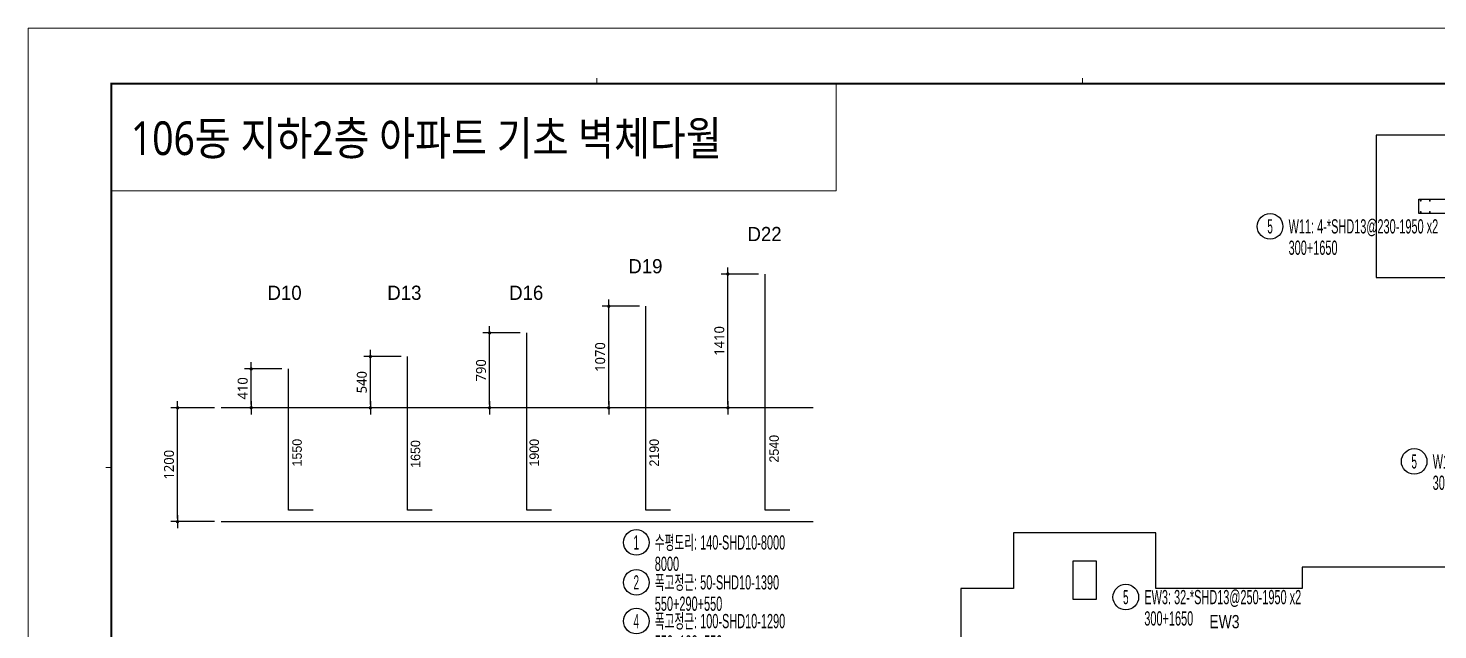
# Model space of a CAD drawing. Header units: millimetres. Extents: x 262481 to 2519995, y -394348 to 364571.
# Drawn here: x 418421 to 448145, y -329092 to -316410 of the extents above; entities that cross this region are included whole.
import ezdxf
from ezdxf.enums import TextEntityAlignment as Align

# ---------------------------------------------------------------- set-up
doc = ezdxf.new("R2010")
doc.units = ezdxf.units.MM
doc.header["$LTSCALE"] = 65
doc.layers.get('Defpoints').update_dxf_attribs({"color": 145})
for name, color, linetype in [('00-DM', 7, 'Continuous'), ('BARR', 1, 'Continuous'), ('COMM', 2, 'Continuous'), ('DIM', 7, 'Continuous'), ('NAME-W', 4, 'Continuous'), ('RP_TAG', 7, 'Continuous'), ('W1', 11, 'Continuous'), ('XREBAR', 1, 'Continuous')]:
    doc.layers.add(name, color=color, linetype=linetype)
doc.layers.add('XTITLE', color=22, linetype='Continuous', lineweight=0)
doc.layers.add('벽부호', color=3, linetype='Continuous', lineweight=0)
doc.styles.add('APT-지하층평면$0$돋움', font='Dotum.ttf', dxfattribs={"width": 0.9, "bigfont": 'whgtxt.shx'})
doc.styles.add('RPWK1', font='arial.ttf', dxfattribs={"bigfont": 'whgtxt.shx'})
doc.styles.add('돋움', font='malgun.ttf')
doc.styles.add('돋음', font='Dotum.ttf')
doc.dimstyles.new('대치수-400', dxfattribs={"dimscale": 400, "dimtxt": 3, "dimasz": 1, "dimexe": 2, "dimexo": 2, "dimgap": 1, "dimtad": 1, "dimdec": 0, "dimdsep": 46, "dimtxsty": 'APT-지하층평면$0$돋움', "dimblk": 'APT-지하층평면$0$DOT', "dimcen": 0, "dimdle": 2, "dimclrd": 256, "dimclre": 256, "dimclrt": 3, "dimadec": 0, "dimazin": 2, "dimtfac": 1, "dimtdec": 0, "dimtix": 1, "dimtmove": 2, "dimatfit": 3, "dimldrblk": 'APT-지하층평면$0$DOT', "dimfxl": 0, "dimtvp": 1, "dimtolj": 1, "dimtzin": 0, "dimlwd": -1, "dimlwe": -1, "dimarcsym": 0})

# ---------------------------------------------------------------- blocks, each defined once
blk = doc.blocks.new('dhs_sheet2e')
at = {"color": 7}
for p, q in [((20500.6, 57331.7), (20500.6, 57531.5)), ((38004.8, 57331.7), (38004.8, 57531.5)), ((2996.4, 43498.2), (2796.7, 43498.2))]:
    blk.add_line(p, q, dxfattribs=at)
blk.add_lwpolyline([(84000, 0), (84000, 59329.4), (0, 59329.4), (0, 0)], close=True, dxfattribs=at)
at = {"color": 30, "const_width": 64.9}
blk.add_lwpolyline([(81003.6, 57331.7), (2996.4, 57331.7), (2996.4, 1997.6), (81003.6, 1997.6)], close=True, dxfattribs=at)
blk = doc.blocks.new('ASGARAE')
at = {"color": 255, "xscale": 0.75, "yscale": 0.75, "zscale": 0.75}
blk.add_blockref('dhs_sheet2e', (0, -44497), dxfattribs=at)
blk = doc.blocks.new('ZBZDBSTH')
at = {"color": 8, "linetype": 'ByBlock'}
for points in [[(17830, 24325), (5265, 24325), (5265, 21325), (7055, 21325)], [(7055, 15220), (3705, 15220), (3705, 14770), (620, 14770), (620, 15945), (-2380, 15945), (-2380, 14770), (-3495, 14770), (-3495, 5045)]]:
    blk.add_lwpolyline(points, dxfattribs=at)
at = {"layer": 'DIM', "color": 5}
for p, q in [((6165, 22975), (6820, 22975)), ((6165, 22675), (6165, 22975)), ((7655, 22675), (6165, 22675)), ((-630, 15345), (-1130, 15345)), ((-1130, 15345), (-1130, 14545)), ((-630, 14545), (-630, 15345)), ((-1130, 14545), (-630, 14545))]:
    blk.add_line(p, q, dxfattribs=at)
blk = doc.blocks.new('APT-지하층평면$0$DOT')
at = {"color": 0}
blk.add_line((-2, 0), (2, 0), dxfattribs=at)
at = {"color": 0, "linetype": 'ByBlock', "const_width": 0.5}
blk.add_lwpolyline([(-0.25, 0, 1), (0.25, 0, 1)], format="xyb", close=True, dxfattribs=at)
blk = doc.blocks.new('*D266')
at = {"layer": '00-DM', "transparency": 16777216}
for p, q in [((424385, -386376), (423992, -386376)), ((424062, -387131), (424062, -386411)), ((424385, -387166), (423992, -387166))]:
    blk.add_line(p, q, dxfattribs=at)
at = {"layer": 'Defpoints', "color": 0, "transparency": 16777216}
for p in [(424062, -386376), (424455, -386376), (424455, -387166)]:
    blk.add_point(p, dxfattribs=at)
at = {"layer": '00-DM', "transparency": 16777216, "xscale": 35, "yscale": 35, "zscale": 35}
for p, rotation in [((424062, -386376), 90), ((424062, -387166), 270)]:
    blk.add_blockref('APT-지하층평면$0$DOT', p, dxfattribs=dict(at, rotation=rotation))
at = {"layer": '00-DM', "color": 3, "transparency": 16777216, "insert": (423973, -386771), "char_height": 105, "attachment_point": 5, "rotation": 90, "style": '돋움'}
blk.add_mtext('\\A1;790', dxfattribs=at)
blk = doc.blocks.new('*D267')
at = {"layer": '00-DM', "transparency": 16777216}
for p, q in [((423129, -386626), (422736, -386626)), ((422806, -387131), (422806, -386661)), ((423129, -387166), (422736, -387166))]:
    blk.add_line(p, q, dxfattribs=at)
at = {"layer": 'Defpoints', "color": 0, "transparency": 16777216}
for p in [(422806, -386626), (423199, -386626), (423199, -387166)]:
    blk.add_point(p, dxfattribs=at)
at = {"layer": '00-DM', "transparency": 16777216, "xscale": 35, "yscale": 35, "zscale": 35}
for p, rotation in [((422806, -386626), 90), ((422806, -387166), 270)]:
    blk.add_blockref('APT-지하층평면$0$DOT', p, dxfattribs=dict(at, rotation=rotation))
at = {"layer": '00-DM', "color": 3, "transparency": 16777216, "insert": (422716, -386896), "char_height": 105, "attachment_point": 5, "rotation": 90, "style": '돋움'}
blk.add_mtext('\\A1;540', dxfattribs=at)
blk = doc.blocks.new('*D268')
at = {"layer": '00-DM', "transparency": 16777216}
for p, q in [((421872, -386756), (421479, -386756)), ((421549, -387131), (421549, -386791)), ((421872, -387166), (421479, -387166))]:
    blk.add_line(p, q, dxfattribs=at)
at = {"layer": 'Defpoints', "color": 0, "transparency": 16777216}
for p in [(421549, -386756), (421942, -386756), (421942, -387166)]:
    blk.add_point(p, dxfattribs=at)
at = {"layer": '00-DM', "transparency": 16777216, "xscale": 35, "yscale": 35, "zscale": 35}
for p, rotation in [((421549, -386756), 90), ((421549, -387166), 270)]:
    blk.add_blockref('APT-지하층평면$0$DOT', p, dxfattribs=dict(at, rotation=rotation))
at = {"layer": '00-DM', "color": 3, "transparency": 16777216, "insert": (421460, -386961), "char_height": 105, "attachment_point": 5, "rotation": 90, "style": '돋움'}
blk.add_mtext('\\A1;410', dxfattribs=at)
blk = doc.blocks.new('*D269')
at = {"layer": '00-DM', "transparency": 16777216}
for p, q in [((421161, -387166), (420703, -387166)), ((420773, -388331), (420773, -387201)), ((421161, -388366), (420703, -388366))]:
    blk.add_line(p, q, dxfattribs=at)
at = {"layer": 'Defpoints', "color": 0, "transparency": 16777216}
for p in [(420773, -387166), (421231, -387166), (421231, -388366)]:
    blk.add_point(p, dxfattribs=at)
at = {"layer": '00-DM', "transparency": 16777216, "xscale": 35, "yscale": 35, "zscale": 35}
for p, rotation in [((420773, -387166), 90), ((420773, -388366), 270)]:
    blk.add_blockref('APT-지하층평면$0$DOT', p, dxfattribs=dict(at, rotation=rotation))
at = {"layer": '00-DM', "color": 3, "transparency": 16777216, "insert": (420683, -387766), "char_height": 105, "attachment_point": 5, "rotation": 90, "style": '돋움'}
blk.add_mtext('\\A1;1200', dxfattribs=at)
blk = doc.blocks.new('*D270')
at = {"layer": '00-DM', "transparency": 16777216}
for p, q in [((425642, -386096), (425249, -386096)), ((425319, -387131), (425319, -386131)), ((425642, -387166), (425249, -387166))]:
    blk.add_line(p, q, dxfattribs=at)
at = {"layer": 'Defpoints', "color": 0, "transparency": 16777216}
for p in [(425319, -386096), (425712, -386096), (425712, -387166)]:
    blk.add_point(p, dxfattribs=at)
at = {"layer": '00-DM', "transparency": 16777216, "xscale": 35, "yscale": 35, "zscale": 35}
for p, rotation in [((425319, -386096), 90), ((425319, -387166), 270)]:
    blk.add_blockref('APT-지하층평면$0$DOT', p, dxfattribs=dict(at, rotation=rotation))
at = {"layer": '00-DM', "color": 3, "transparency": 16777216, "insert": (425229, -386631), "char_height": 105, "attachment_point": 5, "rotation": 90, "style": '돋움'}
blk.add_mtext('\\A1;1070', dxfattribs=at)
blk = doc.blocks.new('*D271')
at = {"layer": '00-DM', "transparency": 16777216}
for p, q in [((426898, -385756), (426505, -385756)), ((426575, -387131), (426575, -385791)), ((426898, -387166), (426505, -387166))]:
    blk.add_line(p, q, dxfattribs=at)
at = {"layer": 'Defpoints', "color": 0, "transparency": 16777216}
for p in [(426575, -385756), (426968, -385756), (426968, -387166)]:
    blk.add_point(p, dxfattribs=at)
at = {"layer": '00-DM', "transparency": 16777216, "xscale": 35, "yscale": 35, "zscale": 35}
for p, rotation in [((426575, -385756), 90), ((426575, -387166), 270)]:
    blk.add_blockref('APT-지하층평면$0$DOT', p, dxfattribs=dict(at, rotation=rotation))
at = {"layer": '00-DM', "color": 3, "transparency": 16777216, "insert": (426485, -386461), "char_height": 105, "attachment_point": 5, "rotation": 90, "style": '돋움'}
blk.add_mtext('\\A1;1410', dxfattribs=at)
blk = doc.blocks.new('*U2007', base_point=(430975, -327251))
at = {"layer": 'RP_TAG', "color": 0, "linetype": 'Continuous', "ltscale": 100}
blk.add_circle((431244, -327251), 270, dxfattribs=at)
at = {"layer": 'RP_TAG', "color": 0, "linetype": 'Continuous', "ltscale": 100, "style": 'RPWK1', "width": 0.5}
blk.add_text('1', height=300, dxfattribs=at).set_placement((431244, -327251), align=Align.MIDDLE_CENTER)
at = {"layer": 'RP_TAG', "color": 0, "linetype": 'Continuous', "ltscale": 100, "style": 'RPWK1', "width": 0.55}
for s, p in [('수평도리: 140-SHD10-8000', (431634, -327251)), ('8000', (431634, -327701))]:
    blk.add_text(s, height=300, dxfattribs=at).set_placement(p, align=Align.MIDDLE_LEFT)
blk = doc.blocks.new('*U2011', base_point=(444339.1819, -320587.7328))
at = {"layer": 'RP_TAG', "color": 0, "linetype": 'Continuous', "ltscale": 100}
blk.add_circle((444608.1819, -320587.7328), 270, dxfattribs=at)
at = {"layer": 'RP_TAG', "color": 0, "linetype": 'Continuous', "ltscale": 100, "style": 'RPWK1', "width": 0.5}
blk.add_text('5', height=300, dxfattribs=at).set_placement((444608.1819, -320587.7328), align=Align.MIDDLE_CENTER)
at = {"layer": 'RP_TAG', "color": 0, "linetype": 'Continuous', "ltscale": 100, "style": 'RPWK1', "width": 0.55}
for s, p in [('W11: 4-*SHD13@230-1950 x2', (444998.1819, -320587.7328)), ('300+1650', (444998.1819, -321037.7328))]:
    blk.add_text(s, height=300, dxfattribs=at).set_placement(p, align=Align.MIDDLE_LEFT)
blk = doc.blocks.new('*U2013', base_point=(447377.4495, -325542.7308))
at = {"layer": 'RP_TAG', "color": 0, "linetype": 'Continuous', "ltscale": 100}
blk.add_circle((447646.4495, -325542.7217), 270, dxfattribs=at)
at = {"layer": 'RP_TAG', "color": 0, "linetype": 'Continuous', "ltscale": 100, "style": 'RPWK1', "width": 0.5}
blk.add_text('5', height=300, rotation=0.00194806, dxfattribs=at).set_placement((447646.4495, -325542.7217), align=Align.MIDDLE_CENTER)
at = {"layer": 'RP_TAG', "color": 0, "linetype": 'Continuous', "ltscale": 100, "style": 'RPWK1', "width": 0.55}
for s, p in [('W12-1: 6-*SHD13@150-1950 x2', (448036.4495, -325542.7084)), ('300+1650', (448036.4648, -325992.7084))]:
    blk.add_text(s, height=300, rotation=0.00194806, dxfattribs=at).set_placement(p, align=Align.MIDDLE_LEFT)
blk = doc.blocks.new('*U2046', base_point=(441296.3708, -328402.574))
at = {"layer": 'RP_TAG', "color": 0, "linetype": 'Continuous', "ltscale": 100}
blk.add_circle((441565.3708, -328402.574), 270, dxfattribs=at)
at = {"layer": 'RP_TAG', "color": 0, "linetype": 'Continuous', "ltscale": 100, "style": 'RPWK1', "width": 0.5}
blk.add_text('5', height=300, dxfattribs=at).set_placement((441565.3708, -328402.574), align=Align.MIDDLE_CENTER)
at = {"layer": 'RP_TAG', "color": 0, "linetype": 'Continuous', "ltscale": 100, "style": 'RPWK1', "width": 0.55}
for s, p in [('EW3: 32-*SHD13@250-1950 x2', (441955.3708, -328402.574)), ('300+1650', (441955.3708, -328852.574))]:
    blk.add_text(s, height=300, dxfattribs=at).set_placement(p, align=Align.MIDDLE_LEFT)
blk = doc.blocks.new('*U2139', base_point=(430974.6127, -328908.3131))
at = {"layer": 'RP_TAG', "color": 0, "linetype": 'Continuous', "ltscale": 100}
blk.add_circle((431243.6127, -328908.3131), 270, dxfattribs=at)
at = {"layer": 'RP_TAG', "color": 0, "linetype": 'Continuous', "ltscale": 100, "style": 'RPWK1', "width": 0.55}
for s, p in [('폭고정근: 100-SHD10-1290', (431633.6127, -328908.3131)), ('550+190+550', (431633.6127, -329358.3131))]:
    blk.add_text(s, height=300, dxfattribs=at).set_placement(p, align=Align.MIDDLE_LEFT)
at = {"layer": 'RP_TAG', "color": 0, "linetype": 'Continuous', "ltscale": 100, "style": 'RPWK1', "width": 0.5}
blk.add_text('4', height=300, dxfattribs=at).set_placement((431243.6127, -328908.3131), align=Align.MIDDLE_CENTER)
blk = doc.blocks.new('*U2141', base_point=(430974.6127, -328092.1241))
at = {"layer": 'RP_TAG', "color": 0, "linetype": 'Continuous', "ltscale": 100}
blk.add_circle((431243.6127, -328092.1241), 270, dxfattribs=at)
at = {"layer": 'RP_TAG', "color": 0, "linetype": 'Continuous', "ltscale": 100, "style": 'RPWK1', "width": 0.5}
blk.add_text('2', height=300, dxfattribs=at).set_placement((431243.6127, -328092.1241), align=Align.MIDDLE_CENTER)
at = {"layer": 'RP_TAG', "color": 0, "linetype": 'Continuous', "ltscale": 100, "style": 'RPWK1', "width": 0.55}
for s, p in [('폭고정근: 50-SHD10-1390', (431633.6127, -328092.1241)), ('550+290+550', (431633.6127, -328542.1241))]:
    blk.add_text(s, height=300, dxfattribs=at).set_placement(p, align=Align.MIDDLE_LEFT)
blk = doc.blocks.new('ZDFBDGS')
at = {"layer": 'COMM', "color": 6}
for points in [[(2773, -1080), (2513, -1080), (2513, 1410)], [(1516.5, -1080), (1256.5, -1080), (1256.5, 1070)], [(260, -1080), (0, -1080), (0, 790)], [(-996.5, -1080), (-1256.5, -1080), (-1256.5, 540)], [(-2253, -1080), (-2513, -1080), (-2513, 410)]]:
    blk.add_lwpolyline(points, dxfattribs=at)
at = {"layer": 'W1', "color": 5}
for p, q in [((3018.9, 0), (-3223.7, 0)), ((3018.9, -1200), (-3223.7, -1200))]:
    blk.add_line(p, q, dxfattribs=at)
at = {"layer": 'NAME-W', "style": '돋음'}
for s, p in [('D22', (2506.6, 1833)), ('D19', (1250.2, 1493)), ('D10', (-2553.6, 1213)), ('D13', (-1290.9, 1213)), ('D16', (-6.3, 1213))]:
    blk.add_text(s, height=150, dxfattribs=at).set_placement(p, align=Align.MIDDLE)
for s, p in [('2540', (2606.9, -431.2)), ('1550', (-2422.5, -472.3)), ('1650', (-1173.9, -486.2)), ('1900', (78, -473.1)), ('2190', (1342.8, -473.1))]:
    blk.add_text(s, height=100, rotation=90, dxfattribs=at).set_placement(p, align=Align.MIDDLE)
at = {"layer": '00-DM'}
for base, p1, p2, picture, middle in [((2119.9, 1410), (2513, 0), (2513, 1410), '*D271', (2030.3, 705)), ((863.4, 1070), (1256.5, 0), (1256.5, 1070), '*D270', (773.8, 535)), ((-393.1, 790), (0, 0), (0, 790), '*D266', (-482.3, 395)), ((-1649.6, 540), (-1256.5, 0), (-1256.5, 540), '*D267', (-1738.8, 270)), ((-2906.1, 410), (-2513, 0), (-2513, 410), '*D268', (-2995.6, 205)), ((-3682.5, 0), (-3223.7, -1200), (-3223.7, 0), '*D269', (-3772.1, -600))]:
    dim = blk.add_linear_dim(base=base, p1=p1, p2=p2, angle=90, dimstyle='대치수-400', override={"dimscale": 35, "dimtxsty": '돋움', "dimtmove": 0}, dxfattribs=at)
    dim.commit()
    dim.dimension.update_dxf_attribs({"geometry": picture, "text_midpoint": middle, "insert": (-424455.1, 387166.4)})

msp = doc.modelspace()

# ---------------------------------------------------------------- linework, layer by layer
at = {"layer": 'XREBAR', "color": 11, "linetype": 'Continuous', "ltscale": 2.91412e-318, "const_width": 20}
for points in [[(447774.1, -320045.2, -1), (447794.1, -320045.2, -1), (447774.1, -320045.2)], [(447965.8, -320045.2, -1), (447985.8, -320045.2, -1), (447965.8, -320045.2)], [(447774.1, -320285.2, -1), (447794.1, -320285.2, -1), (447774.1, -320285.2)], [(447965.8, -320285.2, -1), (447985.8, -320285.2, -1), (447965.8, -320285.2)]]:
    msp.add_lwpolyline(points, format="xyb", dxfattribs=at)
at = {"layer": 'XTITLE', "color": 3, "ltscale": 2}
msp.add_lwpolyline([(420173.9, -317578.8), (435460.9, -317578.8), (435460.9, -319838.9), (420173.9, -319838.9)], close=True, dxfattribs=at)

# ---------------------------------------------------------------- block references
at = {"layer": 'BARR', "color": 7, "xscale": 2, "yscale": 2, "zscale": 2}
msp.add_blockref('ZDFBDGS', (428934.9, -324413.3), dxfattribs=at)
at = {"layer": 'DIM', "color": 7}
msp.add_blockref('ZBZDBSTH', (441579.1, -342990.2), dxfattribs=at)
at = {"layer": 'RP_TAG', "color": 11, "linetype": 'Continuous', "ltscale": 1.44556e-317}
for name, p in [('*U2011', (444339.2, -320587.7)), ('*U2013', (447377.4, -325542.7)), ('*U2046', (441296.4, -328402.6))]:
    msp.add_blockref(name, p, dxfattribs=at)
at = {"layer": 'RP_TAG', "color": 30, "linetype": 'Continuous', "ltscale": 1.44556e-317}
msp.add_blockref('*U2007', (430974.6, -327250.7), dxfattribs=at)
at = {"layer": 'RP_TAG', "color": 30, "linetype": 'Continuous', "ltscale": 100}
for name, p in [('*U2141', (430974.6, -328092.1)), ('*U2139', (430974.6, -328908.3))]:
    msp.add_blockref(name, p, dxfattribs=at)
at = {"layer": '벽부호', "color": 4, "xscale": 0.7799999967695227, "yscale": 0.7799999967695227, "zscale": 0.7799999967695227}
msp.add_blockref('ASGARAE', (418420.9, -316410.1), dxfattribs=at)

# ---------------------------------------------------------------- texts
at = {"layer": 'XTITLE', "color": 2, "style": '돋움', "width": 0.85}
msp.add_text('106동 지하2층 아파트 기초 벽체다월', height=709.93, dxfattribs=at).set_placement((420586.4, -318729.6), align=Align.MIDDLE_LEFT)
at = {"layer": '벽부호', "style": '돋음', "width": 0.8}
msp.add_text('EW3', height=280, dxfattribs=at).set_placement((443645.6, -328920.2), align=Align.MIDDLE_CENTER)

doc.saveas('drawing.dxf')
